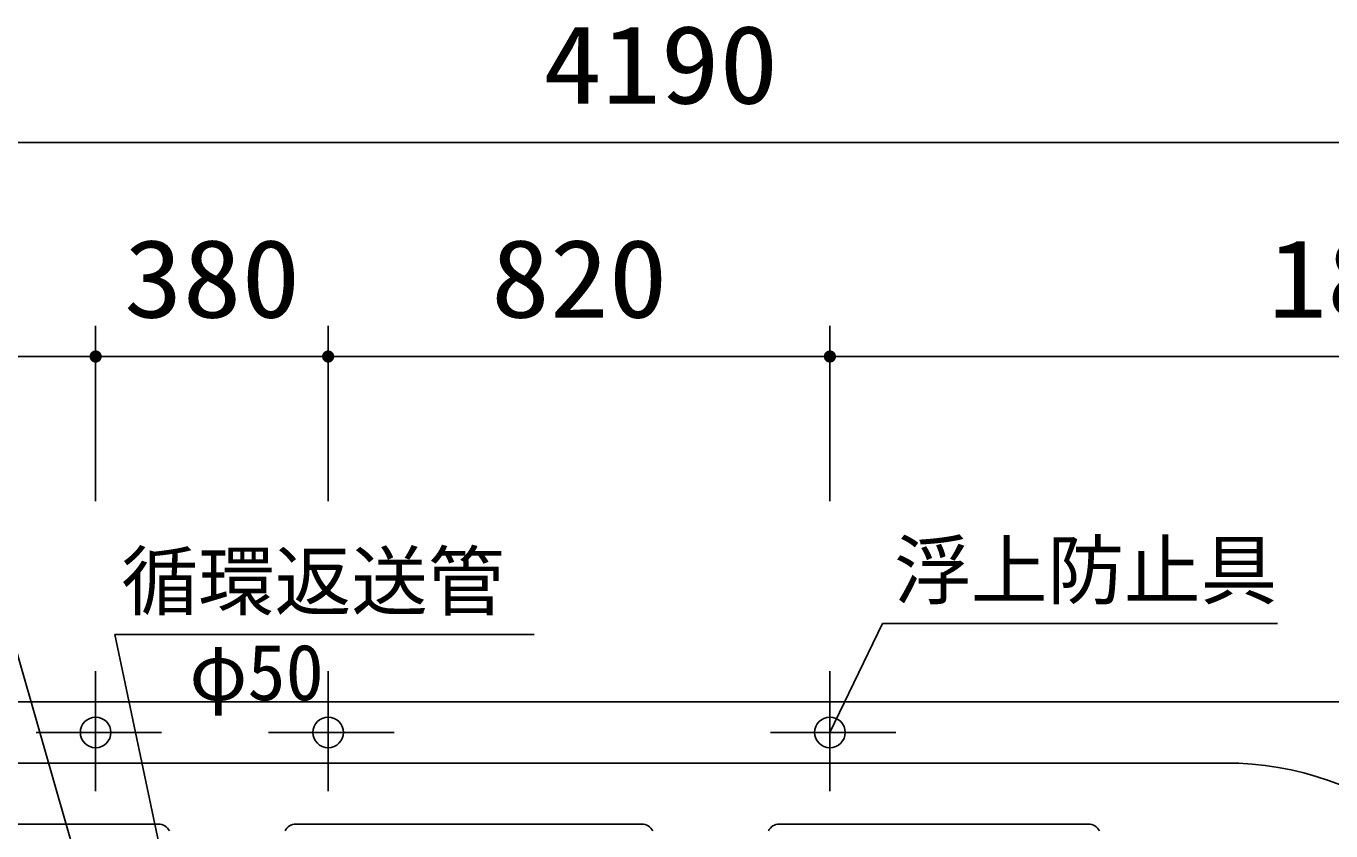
# Model space of a CAD drawing. Units: millimetres, scale not verified. Extents: x -14850 to 14850, y -10500 to 10500.
# Drawn here: x -10097 to -7965, y 2420 to 3736 of the extents above; entities that cross this region are included whole.
import ezdxf
from ezdxf.enums import TextEntityAlignment as Align

# ---------------------------------------------------------------- set-up
doc = ezdxf.new("R2010")
doc.units = ezdxf.units.MM
doc.header["$LTSCALE"] = 50
for name, color, linetype, lineweight in [('0-0_製作', 5, 'Continuous', 25), ('0-1_空気管', 3, 'Continuous', 25), ('0-2_機器', 3, 'Continuous', 25), ('0-3_文字', 5, 'Continuous', 25)]:
    doc.layers.add(name, color=color, linetype=linetype, lineweight=lineweight)
doc.styles.add('ＭＳ ゴシック', font='')
doc.styles.get('ＭＳ ゴシック').set_extended_font_data('MS Gothic')

msp = doc.modelspace()

# ---------------------------------------------------------------- linework, layer by layer
at = {"layer": '0-0_製作', "color": 2}
for p, q in [((-6963.31, 3545.4), (-11153.31, 3545.4)), ((-9983.31, 3245.4), (-9983.31, 2958.94)), ((-9603.31, 3245.4), (-9603.31, 2958.94)), ((-8783.31, 3245.4), (-8783.31, 2958.94)), ((-11153.31, 3195.4), (-9983.31, 3195.4)), ((-9983.31, 3195.4), (-9603.31, 3195.4)), ((-9603.31, 3195.4), (-8783.31, 3195.4)), ((-8783.31, 3195.4), (-6963.31, 3195.4))]:
    msp.add_line(p, q, dxfattribs=at)
at = {"layer": '0-0_製作'}
for points in [[(-9991.01, 3201.78), (-9993.31, 3195.4), (-9991.75, 3200.76)], [(-9991.01, 3201.78), (-9983.31, 3195.4), (-9993.31, 3195.4)], [(-9991.75, 3200.76), (-9993.31, 3195.4), (-9993.29, 3196.03)], [(-9991.75, 3200.76), (-9993.29, 3196.03), (-9992.35, 3199.66)], [(-9992.35, 3199.66), (-9993.29, 3196.03), (-9993.13, 3197.27)], [(-9992.35, 3199.66), (-9993.13, 3197.27), (-9992.82, 3198.49)], [(-9990.15, 3202.69), (-9983.31, 3195.4), (-9991.01, 3201.78)], [(-9989.18, 3203.49), (-9983.31, 3195.4), (-9990.15, 3202.69)], [(-9988.12, 3204.16), (-9983.31, 3195.4), (-9989.18, 3203.49)], [(-9986.99, 3204.7), (-9983.31, 3195.4), (-9988.12, 3204.16)], [(-9985.79, 3205.09), (-9983.31, 3195.4), (-9986.99, 3204.7)], [(-9984.56, 3205.32), (-9983.31, 3195.4), (-9985.79, 3205.09)], [(-9983.31, 3205.4), (-9983.31, 3195.4), (-9984.56, 3205.32)], [(-9982.68, 3205.38), (-9983.31, 3195.4), (-9983.31, 3205.4)], [(-9981.43, 3205.22), (-9983.31, 3195.4), (-9982.68, 3205.38)], [(-9980.22, 3204.91), (-9983.31, 3195.4), (-9981.43, 3205.22)], [(-9980.22, 3204.91), (-9973.31, 3195.4), (-9983.31, 3195.4)], [(-9979.05, 3204.45), (-9973.31, 3195.4), (-9980.22, 3204.91)], [(-9977.95, 3203.84), (-9973.31, 3195.4), (-9979.05, 3204.45)], [(-9976.93, 3203.11), (-9973.31, 3195.4), (-9977.95, 3203.84)], [(-9976.02, 3202.25), (-9973.31, 3195.4), (-9976.93, 3203.11)], [(-9975.22, 3201.28), (-9973.31, 3195.4), (-9976.02, 3202.25)], [(-9974.54, 3200.22), (-9973.31, 3195.4), (-9975.22, 3201.28)], [(-9974.01, 3199.08), (-9973.31, 3195.4), (-9974.54, 3200.22)], [(-9973.62, 3197.89), (-9973.31, 3195.4), (-9974.01, 3199.08)], [(-9611.01, 3201.78), (-9613.31, 3195.4), (-9613.29, 3196.03)], [(-9611.01, 3201.78), (-9603.31, 3195.4), (-9613.31, 3195.4)], [(-9611.01, 3201.78), (-9613.29, 3196.03), (-9611.75, 3200.76)], [(-9611.75, 3200.76), (-9613.29, 3196.03), (-9613.13, 3197.27)], [(-9611.75, 3200.76), (-9613.13, 3197.27), (-9612.35, 3199.66)], [(-9612.35, 3199.66), (-9613.13, 3197.27), (-9612.82, 3198.49)], [(-9610.15, 3202.69), (-9603.31, 3195.4), (-9611.01, 3201.78)], [(-9609.18, 3203.49), (-9603.31, 3195.4), (-9610.15, 3202.69)], [(-9608.12, 3204.16), (-9603.31, 3195.4), (-9609.18, 3203.49)], [(-9606.99, 3204.7), (-9603.31, 3195.4), (-9608.12, 3204.16)], [(-9605.79, 3205.09), (-9603.31, 3195.4), (-9606.99, 3204.7)], [(-9604.56, 3205.32), (-9603.31, 3195.4), (-9605.79, 3205.09)], [(-9603.31, 3205.4), (-9603.31, 3195.4), (-9604.56, 3205.32)], [(-9602.68, 3205.38), (-9603.31, 3195.4), (-9603.31, 3205.4)], [(-9601.43, 3205.22), (-9603.31, 3195.4), (-9602.68, 3205.38)], [(-9600.22, 3204.91), (-9603.31, 3195.4), (-9601.43, 3205.22)], [(-9599.05, 3204.45), (-9603.31, 3195.4), (-9600.22, 3204.91)], [(-9599.05, 3204.45), (-9593.31, 3195.4), (-9603.31, 3195.4)], [(-9597.95, 3203.84), (-9593.31, 3195.4), (-9599.05, 3204.45)], [(-9596.93, 3203.11), (-9593.31, 3195.4), (-9597.95, 3203.84)], [(-9596.02, 3202.25), (-9593.31, 3195.4), (-9596.93, 3203.11)], [(-9595.22, 3201.28), (-9593.31, 3195.4), (-9596.02, 3202.25)], [(-9594.54, 3200.22), (-9593.31, 3195.4), (-9595.22, 3201.28)], [(-9594.01, 3199.08), (-9593.31, 3195.4), (-9594.54, 3200.22)], [(-9593.62, 3197.89), (-9593.31, 3195.4), (-9594.01, 3199.08)], [(-8790.15, 3202.69), (-8793.31, 3195.4), (-8791.01, 3201.78)], [(-8790.15, 3202.69), (-8783.31, 3195.4), (-8793.31, 3195.4)], [(-8791.01, 3201.78), (-8793.31, 3195.4), (-8793.29, 3196.03)], [(-8791.01, 3201.78), (-8793.29, 3196.03), (-8791.75, 3200.76)], [(-8791.75, 3200.76), (-8793.29, 3196.03), (-8793.13, 3197.27)], [(-8791.75, 3200.76), (-8793.13, 3197.27), (-8792.35, 3199.66)], [(-8792.35, 3199.66), (-8793.13, 3197.27), (-8792.82, 3198.49)], [(-8789.18, 3203.49), (-8783.31, 3195.4), (-8790.15, 3202.69)], [(-8788.12, 3204.16), (-8783.31, 3195.4), (-8789.18, 3203.49)], [(-8786.99, 3204.7), (-8783.31, 3195.4), (-8788.12, 3204.16)], [(-8785.79, 3205.09), (-8783.31, 3195.4), (-8786.99, 3204.7)], [(-8784.56, 3205.32), (-8783.31, 3195.4), (-8785.79, 3205.09)], [(-8783.31, 3205.4), (-8783.31, 3195.4), (-8784.56, 3205.32)], [(-8782.68, 3205.38), (-8783.31, 3195.4), (-8783.31, 3205.4)], [(-8781.43, 3205.22), (-8783.31, 3195.4), (-8782.68, 3205.38)], [(-8780.22, 3204.91), (-8783.31, 3195.4), (-8781.43, 3205.22)], [(-8779.05, 3204.45), (-8783.31, 3195.4), (-8780.22, 3204.91)], [(-8779.05, 3204.45), (-8773.31, 3195.4), (-8783.31, 3195.4)], [(-8777.95, 3203.84), (-8773.31, 3195.4), (-8779.05, 3204.45)], [(-8776.93, 3203.11), (-8773.31, 3195.4), (-8777.95, 3203.84)], [(-8776.02, 3202.25), (-8773.31, 3195.4), (-8776.93, 3203.11)], [(-8775.22, 3201.28), (-8773.31, 3195.4), (-8776.02, 3202.25)], [(-8774.54, 3200.22), (-8773.31, 3195.4), (-8775.22, 3201.28)], [(-8774.01, 3199.08), (-8773.31, 3195.4), (-8774.54, 3200.22)], [(-8773.62, 3197.89), (-8773.31, 3195.4), (-8774.01, 3199.08)], [(-9983.31, 3195.4), (-9993.23, 3194.15), (-9993.31, 3195.4)], [(-9983.31, 3195.4), (-9992.99, 3192.91), (-9993.23, 3194.15)], [(-9983.31, 3195.4), (-9992.6, 3191.72), (-9992.99, 3192.91)], [(-9983.31, 3195.4), (-9992.07, 3190.58), (-9992.6, 3191.72)], [(-9983.31, 3195.4), (-9991.4, 3189.52), (-9992.07, 3190.58)], [(-9983.31, 3195.4), (-9990.6, 3188.56), (-9991.4, 3189.52)], [(-9983.31, 3195.4), (-9989.68, 3187.7), (-9990.6, 3188.56)], [(-9983.31, 3195.4), (-9988.66, 3186.96), (-9989.68, 3187.7)], [(-9983.31, 3195.4), (-9987.56, 3186.35), (-9988.66, 3186.96)], [(-9983.31, 3195.4), (-9986.4, 3185.89), (-9987.56, 3186.35)], [(-9983.31, 3195.4), (-9985.18, 3185.58), (-9986.4, 3185.89)], [(-9983.31, 3185.4), (-9985.18, 3185.58), (-9983.31, 3195.4)], [(-9983.31, 3185.4), (-9983.93, 3185.42), (-9985.18, 3185.58)], [(-9973.31, 3195.4), (-9983.31, 3185.4), (-9983.31, 3195.4)], [(-9973.31, 3195.4), (-9982.05, 3185.48), (-9983.31, 3185.4)], [(-9973.31, 3195.4), (-9980.82, 3185.72), (-9982.05, 3185.48)], [(-9973.31, 3195.4), (-9979.62, 3186.1), (-9980.82, 3185.72)], [(-9973.31, 3195.4), (-9978.49, 3186.64), (-9979.62, 3186.1)], [(-9973.31, 3195.4), (-9977.43, 3187.31), (-9978.49, 3186.64)], [(-9973.31, 3195.4), (-9976.46, 3188.11), (-9977.43, 3187.31)], [(-9973.31, 3195.4), (-9975.6, 3189.03), (-9976.46, 3188.11)], [(-9973.31, 3195.4), (-9974.86, 3190.04), (-9975.6, 3189.03)], [(-9973.33, 3194.77), (-9974.86, 3190.04), (-9973.31, 3195.4)], [(-9973.33, 3194.77), (-9974.26, 3191.14), (-9974.86, 3190.04)], [(-9973.48, 3193.53), (-9974.26, 3191.14), (-9973.33, 3194.77)], [(-9973.48, 3193.53), (-9973.8, 3192.31), (-9974.26, 3191.14)], [(-9973.38, 3196.65), (-9973.31, 3195.4), (-9973.62, 3197.89)], [(-9603.31, 3195.4), (-9613.23, 3194.15), (-9613.31, 3195.4)], [(-9603.31, 3195.4), (-9612.99, 3192.91), (-9613.23, 3194.15)], [(-9603.31, 3195.4), (-9612.6, 3191.72), (-9612.99, 3192.91)], [(-9603.31, 3195.4), (-9612.07, 3190.58), (-9612.6, 3191.72)], [(-9603.31, 3195.4), (-9611.4, 3189.52), (-9612.07, 3190.58)], [(-9603.31, 3195.4), (-9610.6, 3188.56), (-9611.4, 3189.52)], [(-9603.31, 3195.4), (-9609.68, 3187.7), (-9610.6, 3188.56)], [(-9603.31, 3195.4), (-9608.66, 3186.96), (-9609.68, 3187.7)], [(-9603.31, 3195.4), (-9607.56, 3186.35), (-9608.66, 3186.96)], [(-9603.31, 3195.4), (-9606.4, 3185.89), (-9607.56, 3186.35)], [(-9603.31, 3185.4), (-9606.4, 3185.89), (-9603.31, 3195.4)], [(-9603.31, 3185.4), (-9605.18, 3185.58), (-9606.4, 3185.89)], [(-9603.31, 3185.4), (-9603.93, 3185.42), (-9605.18, 3185.58)], [(-9593.31, 3195.4), (-9603.31, 3185.4), (-9603.31, 3195.4)], [(-9593.31, 3195.4), (-9602.05, 3185.48), (-9603.31, 3185.4)], [(-9593.31, 3195.4), (-9600.82, 3185.72), (-9602.05, 3185.48)], [(-9593.31, 3195.4), (-9599.62, 3186.1), (-9600.82, 3185.72)], [(-9593.31, 3195.4), (-9598.49, 3186.64), (-9599.62, 3186.1)], [(-9593.31, 3195.4), (-9597.43, 3187.31), (-9598.49, 3186.64)], [(-9593.31, 3195.4), (-9596.46, 3188.11), (-9597.43, 3187.31)], [(-9593.31, 3195.4), (-9595.6, 3189.03), (-9596.46, 3188.11)], [(-9593.31, 3195.4), (-9594.86, 3190.04), (-9595.6, 3189.03)], [(-9593.33, 3194.77), (-9594.86, 3190.04), (-9593.31, 3195.4)], [(-9593.48, 3193.53), (-9594.86, 3190.04), (-9593.33, 3194.77)], [(-9593.48, 3193.53), (-9594.26, 3191.14), (-9594.86, 3190.04)], [(-9593.8, 3192.31), (-9594.26, 3191.14), (-9593.48, 3193.53)], [(-9593.38, 3196.65), (-9593.31, 3195.4), (-9593.62, 3197.89)], [(-8783.31, 3195.4), (-8793.23, 3194.15), (-8793.31, 3195.4)], [(-8783.31, 3195.4), (-8792.99, 3192.91), (-8793.23, 3194.15)], [(-8783.31, 3195.4), (-8792.6, 3191.72), (-8792.99, 3192.91)], [(-8783.31, 3195.4), (-8792.07, 3190.58), (-8792.6, 3191.72)], [(-8783.31, 3195.4), (-8791.4, 3189.52), (-8792.07, 3190.58)], [(-8783.31, 3195.4), (-8790.6, 3188.56), (-8791.4, 3189.52)], [(-8783.31, 3195.4), (-8789.68, 3187.7), (-8790.6, 3188.56)], [(-8783.31, 3195.4), (-8788.66, 3186.96), (-8789.68, 3187.7)], [(-8783.31, 3195.4), (-8787.56, 3186.35), (-8788.66, 3186.96)], [(-8783.31, 3195.4), (-8786.4, 3185.89), (-8787.56, 3186.35)], [(-8783.31, 3185.4), (-8786.4, 3185.89), (-8783.31, 3195.4)], [(-8783.31, 3185.4), (-8785.18, 3185.58), (-8786.4, 3185.89)], [(-8783.31, 3185.4), (-8783.93, 3185.42), (-8785.18, 3185.58)], [(-8773.31, 3195.4), (-8783.31, 3185.4), (-8783.31, 3195.4)], [(-8773.31, 3195.4), (-8782.05, 3185.48), (-8783.31, 3185.4)], [(-8773.31, 3195.4), (-8780.82, 3185.72), (-8782.05, 3185.48)], [(-8773.31, 3195.4), (-8779.62, 3186.1), (-8780.82, 3185.72)], [(-8773.31, 3195.4), (-8778.49, 3186.64), (-8779.62, 3186.1)], [(-8773.31, 3195.4), (-8777.43, 3187.31), (-8778.49, 3186.64)], [(-8773.31, 3195.4), (-8776.46, 3188.11), (-8777.43, 3187.31)], [(-8773.31, 3195.4), (-8775.6, 3189.03), (-8776.46, 3188.11)], [(-8773.33, 3194.77), (-8775.6, 3189.03), (-8773.31, 3195.4)], [(-8773.33, 3194.77), (-8774.86, 3190.04), (-8775.6, 3189.03)], [(-8773.48, 3193.53), (-8774.86, 3190.04), (-8773.33, 3194.77)], [(-8773.48, 3193.53), (-8774.26, 3191.14), (-8774.86, 3190.04)], [(-8773.8, 3192.31), (-8774.26, 3191.14), (-8773.48, 3193.53)], [(-8773.38, 3196.65), (-8773.31, 3195.4), (-8773.62, 3197.89)]]:
    msp.add_solid(points, dxfattribs=at)
at = {"layer": '0-1_空気管', "color": 4}
for q in [(-8783.31, 2580.71), (-8051.86, 2758.73)]:
    msp.add_line((-8697.13, 2758.73), q, dxfattribs=at)
at = {"layer": '0-1_空気管'}
for p, q in [((-9843.31, 1770.71), (-10120.14, 2740.83)), ((-9727.85, 1680.71), (-9951.84, 2740.83)), ((-9951.84, 2740.83), (-9266.51, 2740.83)), ((-10584.21, 2530.71), (-8137.09, 2530.71)), ((-9880.67, 2430.71), (-10584.21, 2430.71)), ((-9090.67, 2430.71), (-9655.95, 2430.71)), ((-8360.67, 2430.71), (-8865.95, 2430.71))]:
    msp.add_line(p, q, dxfattribs=at)
for centre, radius, start, end in [((-8137.09, 2018.71), 512, 14.09413, 90), ((-9880.67, 2410.71), 20, 26.56505, 90), ((-9655.95, 2410.71), 20, 90, 153.43494), ((-9090.67, 2410.71), 20, 26.56505, 90), ((-8865.95, 2410.71), 20, 90, 153.43494), ((-8360.67, 2410.71), 20, 26.56505, 90)]:
    msp.add_arc(centre, radius, start, end, dxfattribs=at)
at = {"layer": '0-2_機器', "color": 2}
msp.add_line((-11153.31, 2630.71), (-6963.31, 2630.71), dxfattribs=at)
at = {"layer": '0-3_文字', "color": 7}
for p, q in [((-9983.31, 2680.91), (-9983.31, 2484.43)), ((-9603.31, 2680.91), (-9603.31, 2484.43)), ((-8783.31, 2680.91), (-8783.31, 2484.43)), ((-10080.63, 2580.71), (-9875.48, 2580.71)), ((-9700.63, 2580.71), (-9495.48, 2580.71)), ((-8880.63, 2580.71), (-8675.48, 2580.71))]:
    msp.add_line(p, q, dxfattribs=at)
for centre in [(-9983.31, 2580.71), (-9603.31, 2580.71), (-8783.31, 2580.71)]:
    msp.add_circle(centre, 25, dxfattribs=at)

# ---------------------------------------------------------------- texts
at = {"layer": '0-0_製作', "color": 4, "style": 'ＭＳ ゴシック', "width": 1.1}
for s, p in [('4190', (-9252.06, 3570.4)), ('380', (-9937.06, 3220.4)), ('820', (-9337.06, 3220.4)), ('1820', (-8067.06, 3220.4))]:
    msp.add_text(s, height=128.4, dxfattribs=at).set_placement(p, align=Align.BOTTOM_LEFT)
at = {"layer": '0-1_空気管', "color": 4, "style": 'ＭＳ ゴシック'}
for s, p in [('循環返送管', (-9941.14, 2754.5)), ('φ50', (-9830.15, 2605.81))]:
    msp.add_text(s, height=91.79, dxfattribs=at).set_placement(p, align=Align.BOTTOM_LEFT)
at = {"layer": '0-3_文字', "color": 4, "style": 'ＭＳ ゴシック'}
msp.add_text('浮上防止具', height=91.79, dxfattribs=at).set_placement((-8678.28, 2772.57), align=Align.BOTTOM_LEFT)

doc.saveas('drawing.dxf')
